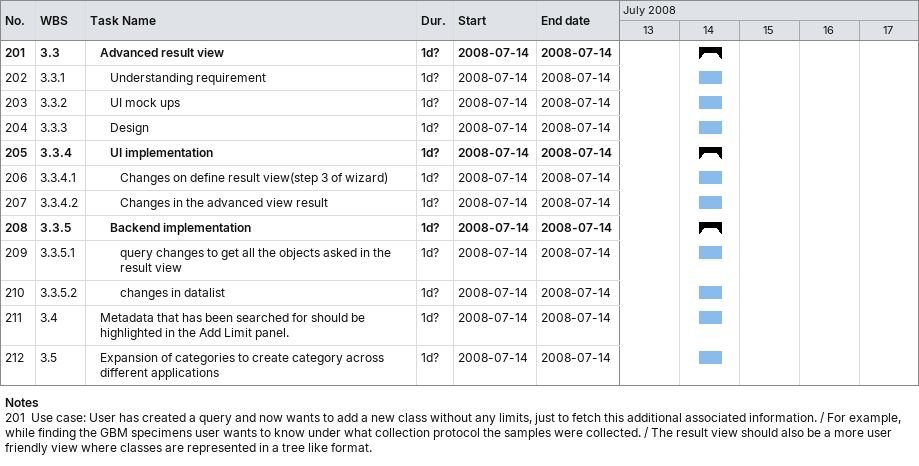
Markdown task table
| ID | WBS | Task | Duration | Start | Finish |
|---|---|---|---|---|---|
| 201 | 3.3 | **Advanced result view** | 1d? | 2008-07-14 | 2008-07-14 |
| 202 | 3.3.1 | Understanding requirement | 1d? | 2008-07-14 | 2008-07-14 |
| 203 | 3.3.2 | UI mock ups | 1d? | 2008-07-14 | 2008-07-14 |
| 204 | 3.3.3 | Design | 1d? | 2008-07-14 | 2008-07-14 |
| 205 | 3.3.4 | **UI implementation** | 1d? | 2008-07-14 | 2008-07-14 |
| 206 | 3.3.4.1 | Changes on define result view(step 3 of wizard) | 1d? | 2008-07-14 | 2008-07-14 |
| 207 | 3.3.4.2 | Changes in the advanced view result | 1d? | 2008-07-14 | 2008-07-14 |
| 208 | 3.3.5 | **Backend implementation** | 1d? | 2008-07-14 | 2008-07-14 |
| 209 | 3.3.5.1 | query changes to get all the objects asked in the result view | 1d? | 2008-07-14 | 2008-07-14 |
| 210 | 3.3.5.2 | changes in datalist | 1d? | 2008-07-14 | 2008-07-14 |
| 211 | 3.4 | Metadata that has been searched for should be highlighted in the Add Limit panel. | 1d? | 2008-07-14 | 2008-07-14 |
| 212 | 3.5 | Expansion of categories to create category across different applications | 1d? | 2008-07-14 | 2008-07-14 |

Notes
- 201: Use case: User has created a query and now wants to add a new class without any limits, just to fetch this additional associated information. / For example, while finding the GBM specimens user wants to know under what collection protocol the samples were collected. / The result view should also be a more user friendly view where classes are represented in a tree like format.
